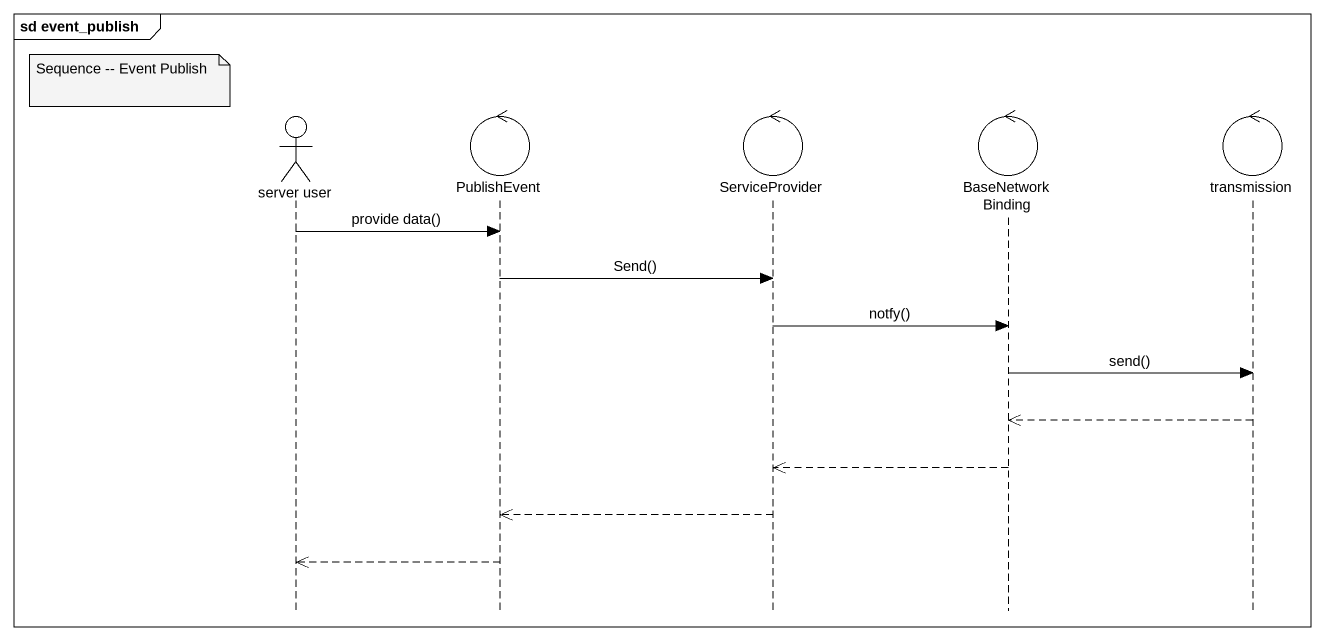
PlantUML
@startuml
mainframe sd event_publish
hide footbox
actor "server user" as server_user
control PublishEvent
control ServiceProvider
control BaseNetworkBinding
control transmission

note left of server_user : Sequence -- Event Publish
server_user -> PublishEvent : provide data()
PublishEvent -> ServiceProvider : Send()
ServiceProvider -> BaseNetworkBinding : notfy()
BaseNetworkBinding -> transmission : send()
transmission -->> BaseNetworkBinding
BaseNetworkBinding -->> ServiceProvider
ServiceProvider -->> PublishEvent
PublishEvent -->> server_user
@enduml
